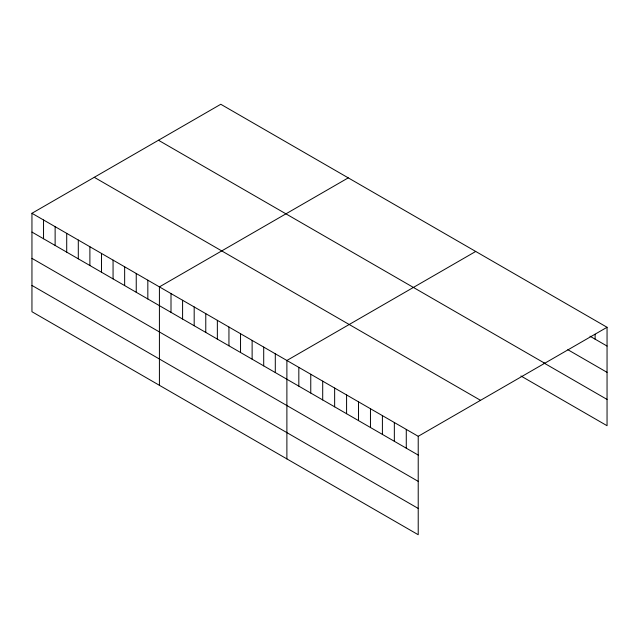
<?xml version="1.0" encoding="UTF-8"?>
<svg xmlns="http://www.w3.org/2000/svg" width="639" height="639" viewBox="0 0 639 639"><rect width="100%" height="100%" fill="white"/><g stroke="black" fill="none" stroke-linecap="round" stroke-linejoin="round"><path stroke-width="0.96" d="M31.95 213.29L418.218 436.301L418.218 534.731L31.95 311.72L31.95 213.29L220.782 104.269L607.05 327.28L607.05 425.71L520.921 375.98M348.247 177.866L159.415 286.887L159.415 385.317M475.72 251.454L286.887 360.476L286.887 458.906M418.218 436.301L607.05 327.28M589.997 336.21L607.05 346.058M567.823 349.693L607.05 372.345M158.464 140.245L544.732 363.256M543.941 362.992L607.05 399.423M94.268 177.315L480.536 400.326M31.95 232.069L418.218 455.08M31.95 258.356L418.218 481.367M31.95 285.433L418.218 508.444M595.109 334.221L595.109 339.165M406.276 429.408L406.276 448.187M394.343 422.515L394.343 441.293M382.402 415.622L382.402 434.4M370.46 408.728L370.46 427.507M358.519 401.835L358.519 420.614M346.586 394.942L346.586 413.721M334.644 388.049L334.644 406.827M322.703 381.156L322.703 399.934M310.762 374.262L310.762 393.041M298.828 367.369L298.828 386.148M275.297 353.79L275.297 372.569M263.707 347.097L263.707 365.875M252.125 340.403L252.125 359.182M240.536 333.718L240.536 352.496M228.946 327.024L228.946 345.803M217.356 320.339L217.356 339.117M205.774 313.645L205.774 332.424M194.184 306.952L194.184 325.738M182.594 300.266L182.594 319.045M171.004 293.573L171.004 312.351M147.833 280.194L147.833 298.972M136.243 273.5L136.243 292.287M124.653 266.814L124.653 285.593M113.063 260.121L113.063 278.9M101.481 253.435L101.481 272.214M89.891 246.742L89.891 265.52M78.301 240.048L78.301 258.835M66.712 233.363L66.712 252.141M55.13 226.669L55.13 245.448M43.54 219.984L43.54 238.762"/></g></svg>
